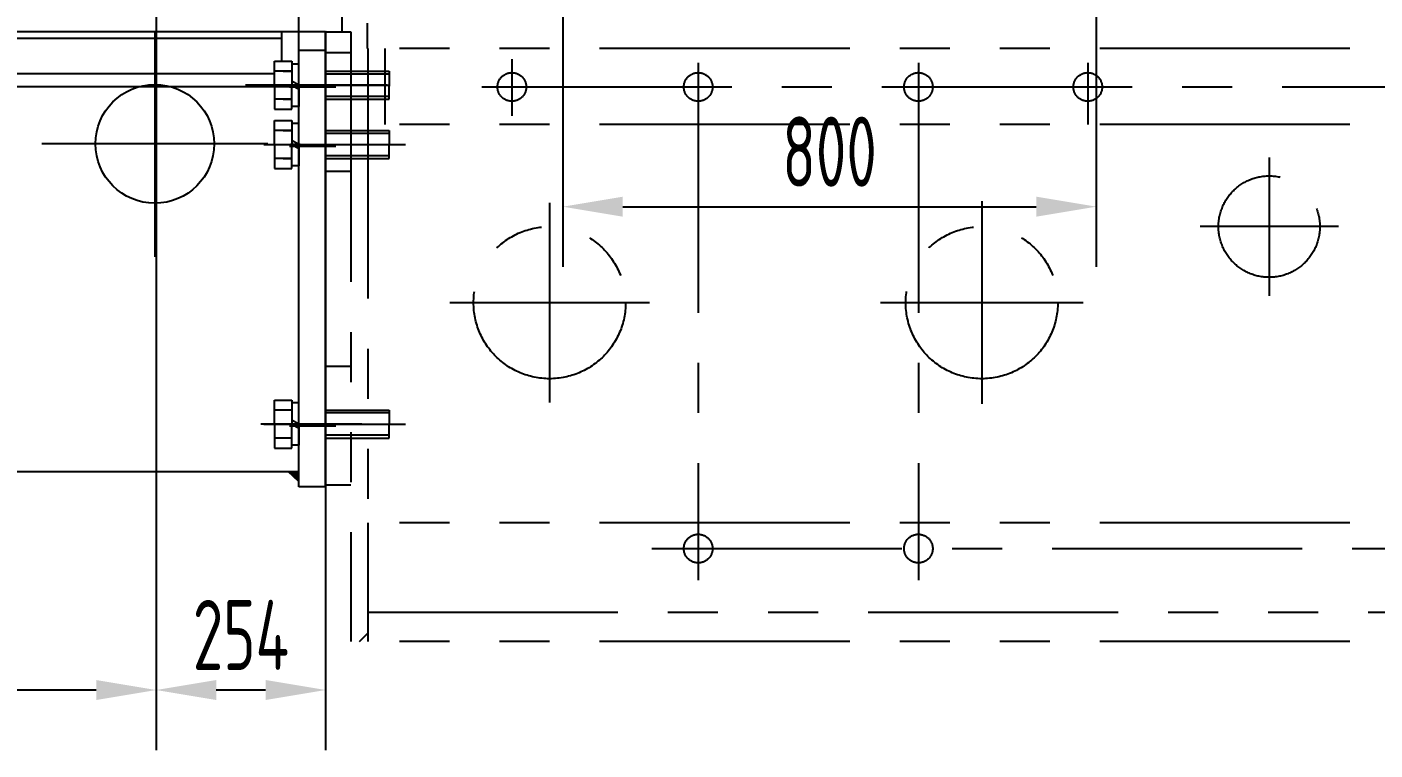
# Model space of a CAD drawing. Header units: millimetres. Extents: x 0 to 12600, y -338 to 8910.
# Drawn here: x 8656 to 10677, y 2950 to 4034 of the extents above; entities that cross this region are included whole.
import ezdxf

# ---------------------------------------------------------------- set-up
doc = ezdxf.new("R2010")
doc.units = ezdxf.units.MM
doc.header["$LTSCALE"] = 300
doc.linetypes.add('G', pattern=[2, 1.25, -0.25, 0.25, -0.25])
doc.linetypes.add('K', pattern=[2.5, 1.25, -0.25, 0.25, -0.25, 0.25, -0.25])
for name, color, linetype in [('01', 7, 'Continuous'), ('02', 1, 'Continuous'), ('05', 142, 'G'), ('07', 6, 'K'), ('08', 1, 'Continuous')]:
    doc.layers.add(name, color=color, linetype=linetype)
doc.styles.get("Standard").update_dxf_attribs({"font": 'isocp', "width": 0.707, "bigfont": 'intecad.shx'})
doc.dimstyles.new('INTE', dxfattribs={"dimscale": 30, "dimtxt": 3.5, "dimasz": 3, "dimexe": 3, "dimexo": 0, "dimgap": 1, "dimtad": 1, "dimdec": 1, "dimdsep": 46, "dimtxsty": 'Standard', "dimcen": 0, "dimclrd": 1, "dimclre": 1, "dimclrt": 3, "dimaunit": 1, "dimadec": 0, "dimazin": 0, "dimtfac": 1, "dimtdec": 1, "dimtmove": 0, "dimatfit": 0, "dimfxl": 1, "dimarcsym": 0})

# ---------------------------------------------------------------- blocks, each defined once
blk = doc.blocks.new('*D90')
at = {"layer": '08', "color": 1, "lineweight": -2, "ltscale": 2}
for p, q in [((8849.6, 4068.8), (8849.6, 2950.2)), ((9103.6, 3898.9), (9103.6, 2950.2)), ((9013.6, 3040.2), (8939.6, 3040.2))]:
    blk.add_line(p, q, dxfattribs=at)
at = {"layer": '08', "color": 1, "ltscale": 2}
for points in [[(8939.6, 3055.2), (8939.6, 3025.2), (8849.6, 3040.2)], [(9013.6, 3055.2), (9013.6, 3025.2), (9103.6, 3040.2)]]:
    blk.add_solid(points, dxfattribs=at)
at = {"layer": 'Defpoints', "color": 0, "ltscale": 2}
for p in [(8849.6, 4068.8), (9103.6, 3898.9), (8849.6, 3040.2)]:
    blk.add_point(p, dxfattribs=at)
at = {"layer": '08', "color": 3, "ltscale": 2, "insert": (8976.6, 3122.7), "char_height": 105, "attachment_point": 5}
blk.add_mtext('254', dxfattribs=at)
blk = doc.blocks.new('*D96')
at = {"layer": '08', "color": 1, "lineweight": -2, "ltscale": 2}
for p, q in [((7890.6, 4257), (7890.6, 2950.2)), ((8849.6, 4257), (8849.6, 2950.2)), ((8759.6, 3040.2), (7980.6, 3040.2))]:
    blk.add_line(p, q, dxfattribs=at)
at = {"layer": '08', "color": 1, "ltscale": 2}
for points in [[(7980.6, 3055.2), (7980.6, 3025.2), (7890.6, 3040.2)], [(8759.6, 3055.2), (8759.6, 3025.2), (8849.6, 3040.2)]]:
    blk.add_solid(points, dxfattribs=at)
at = {"layer": 'Defpoints', "color": 0, "ltscale": 2}
for p in [(7890.6, 4257), (8849.6, 4257), (7890.6, 3040.2)]:
    blk.add_point(p, dxfattribs=at)
at = {"layer": '08', "color": 3, "ltscale": 2, "insert": (8370.1, 3122.7), "char_height": 105, "attachment_point": 5}
blk.add_mtext('959', dxfattribs=at)
blk = doc.blocks.new('*U99')
at = {"layer": '01'}
for p, q in [((-31.7, 10.5), (-31.7, 0)), ((0, 10.5), (-31.7, 10.5)), ((-31.7, 0), (0, 0)), ((0, 0), (-6.1, 10.5)), ((0, 10.5), (6.1, 0)), ((0, 10.5), (31.7, 10.5)), ((31.7, 0), (0, 0)), ((31.7, 10.5), (31.7, 0))]:
    blk.add_line(p, q, dxfattribs=at)
at = {"layer": '05'}
blk.add_line((0, 12.6), (0, -2.1), dxfattribs=at)
blk = doc.blocks.new('*D128')
at = {"layer": '08', "color": 1, "lineweight": -2, "ltscale": 2}
for p, q in [((9459.3, 4078.5), (9459.3, 3674.8)), ((10259.3, 4078.5), (10259.3, 3674.8)), ((9549.3, 3764.8), (10169.3, 3764.8))]:
    blk.add_line(p, q, dxfattribs=at)
at = {"layer": '08', "color": 1, "ltscale": 2}
for points in [[(9549.3, 3779.8), (9549.3, 3749.8), (9459.3, 3764.8)], [(10169.3, 3779.8), (10169.3, 3749.8), (10259.3, 3764.8)]]:
    blk.add_solid(points, dxfattribs=at)
at = {"layer": 'Defpoints', "color": 0, "ltscale": 2}
for p in [(9459.3, 4078.5), (10259.3, 4078.5), (10259.3, 3764.8)]:
    blk.add_point(p, dxfattribs=at)
at = {"layer": '08', "color": 3, "ltscale": 2, "insert": (9859.3, 3847.3), "char_height": 105, "attachment_point": 5}
blk.add_mtext('800', dxfattribs=at)
blk = doc.blocks.new('*D138')
at = {"layer": '08', "color": 1, "lineweight": -2, "ltscale": 2}
for p, q in [((7220.4, 4117), (7220.4, 4207)), ((9103.6, 4027), (7130.4, 4027)), ((7220.4, 4027), (7220.4, 3944.5)), ((9103.6, 3944.5), (7130.4, 3944.5)), ((7220.4, 3854.5), (7220.4, 3544.9))]:
    blk.add_line(p, q, dxfattribs=at)
at = {"layer": '08', "color": 1, "ltscale": 2}
for points in [[(7205.4, 4117), (7235.4, 4117), (7220.4, 4027)], [(7205.4, 3854.5), (7235.4, 3854.5), (7220.4, 3944.5)]]:
    blk.add_solid(points, dxfattribs=at)
at = {"layer": 'Defpoints', "color": 0, "ltscale": 2}
for p in [(7220.4, 4027), (9103.6, 4027), (9103.6, 3944.5)]:
    blk.add_point(p, dxfattribs=at)
at = {"layer": '08', "color": 3, "ltscale": 2, "insert": (7137.9, 3654.7), "char_height": 105, "attachment_point": 5, "rotation": 90}
blk.add_mtext('82.6', dxfattribs=at)
blk = doc.blocks.new('tewr')
at = {"layer": '05', "color": 142, "linetype": 'G'}
for p, q in [((13436.8, 3475), (13436.8, 2699.6)), ((13767, 3475), (13767, 2699.6)), ((13112.4, 3438.8), (15164, 3438.8)), ((13214, 3265.1), (13214, 2965.8)), ((13064.4, 3115.4), (13363.7, 3115.4)), ((13367.4, 2746.7), (15164, 2746.7))]:
    blk.add_line(p, q, dxfattribs=at)
at = {"layer": '07', "color": 6, "linetype": 'K'}
for p, q in [((12916, 3521.4), (12916, 2607.4)), ((12941.1, 3496.4), (12941.1, 3534.4)), ((15164, 3496.4), (12916, 3496.4)), ((12941.5, 3496.4), (12941.5, 2785.4)), ((12967, 3496.4), (12967, 3382.4)), ((13157.4, 3480.6), (13157.4, 3395.3)), ((14021, 3475), (14021, 3382.4)), ((15164, 3382.4), (12967, 3382.4)), ((14293, 3333.2), (14293, 3125.7)), ((12878, 3312.4), (12916, 3312.4)), ((13862, 3267.4), (13862, 2963.5)), ((14396.8, 3229.4), (14189.3, 3229.4)), ((13710.1, 3115.4), (14014, 3115.4)), ((12878, 3020.4), (12916, 3020.4)), ((12878, 2842.4), (12916, 2842.4)), ((15164, 2785.4), (12941.5, 2785.4)), ((12941.5, 2785.4), (12941.5, 2607.4)), ((12941.5, 2651.4), (15164, 2651.4)), ((15164, 2607.4), (12916, 2607.4))]:
    blk.add_line(p, q, dxfattribs=at)
for centre, radius in [((13157.4, 3438.8), 21.5), ((13436.8, 3438.8), 21.5), ((13767, 3438.8), 21.5), ((14021, 3438.8), 21.5), ((14293, 3229.4), 76), ((13214, 3115.4), 114), ((13862, 3115.4), 114), ((13436.8, 2746.7), 21.5), ((13767, 2746.7), 21.5)]:
    blk.add_circle(centre, radius, dxfattribs=at)

msp = doc.modelspace()

# ---------------------------------------------------------------- hatches: boundary and pattern name
at = {"layer": '01', "linetype": 'Continuous', "ltscale": 2}
msp.add_hatch(color=7, dxfattribs=at).paths.add_polyline_path([(9047.47, 3367.95), (9063.56, 3352.86), (9063.56, 3367.95)])

# ---------------------------------------------------------------- linework, layer by layer
at = {"layer": '01', "ltscale": 2}
for p, q in [((9063.56, 3344.95), (9063.56, 4163.95)), ((9063.56, 3367.95), (9063.56, 4163.95)), ((9128.56, 4026.95), (9128.56, 4163.95)), ((9037.56, 4026.95), (9037.56, 3982.9)), ((9103.56, 4026.95), (9141.56, 4026.95)), ((9103.56, 4026.95), (9103.56, 3817.95)), ((9103.56, 3344.95), (9103.56, 4025.45)), ((9105.06, 4026.95), (9128.56, 4026.95)), ((9027.06, 3946.89), (9027.06, 3982.9)), ((9027.06, 3982.9), (9053.06, 3982.9)), ((9053.06, 3982.9), (9053.06, 3946.89)), ((9103.56, 3998.95), (9063.56, 3998.95)), ((9053.06, 3967.89), (9027.06, 3967.89)), ((9040.06, 3967.89), (9053.06, 3967.89)), ((9103.56, 3967.89), (9199.06, 3967.89)), ((9199.06, 3967.89), (9199.06, 3946.89)), ((9027.06, 3946.89), (9027.06, 3910.88)), ((9053.06, 3910.88), (9053.06, 3946.89)), ((9199.06, 3925.89), (9199.06, 3946.89)), ((9053.06, 3925.89), (9027.06, 3925.89)), ((9040.06, 3925.89), (9053.06, 3925.89)), ((9103.56, 3925.89), (9199.06, 3925.89)), ((9027.06, 3910.88), (9053.06, 3910.88)), ((9027.06, 3857.89), (9027.06, 3893.9)), ((9027.06, 3893.9), (9053.06, 3893.9)), ((9053.06, 3893.9), (9053.06, 3857.89)), ((9053.06, 3878.89), (9027.06, 3878.89)), ((9040.06, 3878.89), (9053.06, 3878.89)), ((9103.56, 3878.89), (9199.06, 3878.89)), ((9199.06, 3878.89), (9199.06, 3857.89)), ((9027.06, 3857.89), (9027.06, 3821.88)), ((9053.06, 3821.88), (9053.06, 3857.89)), ((9199.06, 3836.89), (9199.06, 3857.89)), ((9053.06, 3836.89), (9027.06, 3836.89)), ((9027.06, 3821.88), (9053.06, 3821.88)), ((9040.06, 3836.89), (9053.06, 3836.89)), ((9103.56, 3836.89), (9199.06, 3836.89)), ((9103.56, 3525.95), (9103.56, 3347.95)), ((9027.06, 3438.89), (9027.06, 3474.9)), ((9027.06, 3474.9), (9053.06, 3474.9)), ((9053.06, 3459.89), (9027.06, 3459.89)), ((9053.06, 3474.9), (9053.06, 3438.89)), ((9103.56, 3459.89), (9199.06, 3459.89)), ((9103.56, 3459.89), (9116.56, 3459.89)), ((9199.06, 3459.89), (9199.06, 3438.89)), ((9027.06, 3438.89), (9027.06, 3402.88)), ((9053.06, 3402.88), (9053.06, 3438.89)), ((9199.06, 3417.89), (9199.06, 3438.89)), ((9053.06, 3417.89), (9027.06, 3417.89)), ((9103.56, 3417.89), (9199.06, 3417.89)), ((9103.56, 3417.89), (9116.56, 3417.89)), ((9027.06, 3402.88), (9053.06, 3402.88)), ((9103.56, 3344.95), (9063.56, 3344.95))]:
    msp.add_line(p, q, dxfattribs=at)
at = {"layer": '01', "color": 7, "linetype": 'Continuous', "ltscale": 2}
for p, q in [((9037.56, 4026.95), (7583.56, 4026.95)), ((9037.56, 4016.95), (7583.56, 4016.95)), ((9103.56, 3995.95), (9141.56, 3995.95)), ((9027.06, 3963.95), (7583.56, 3963.95)), ((7583.56, 3367.95), (9063.56, 3367.95)), ((9063.56, 3352.86), (9047.47, 3367.95))]:
    msp.add_line(p, q, dxfattribs=at)
at = {"layer": '01', "ltscale": 2}
msp.add_circle((8847.56, 3858.95), 89, dxfattribs=at)
msp.add_arc((9105.06, 4025.45), 1.5, 90, 180, dxfattribs=at)
at = {"layer": '02', "ltscale": 2}
for p, q in [((9199.06, 3963.69), (9103.56, 3963.69)), ((9199.06, 3930.09), (9103.56, 3930.09)), ((9199.06, 3874.69), (9103.56, 3874.69)), ((9199.06, 3841.09), (9103.56, 3841.09)), ((9199.06, 3455.69), (9103.56, 3455.69)), ((9199.06, 3422.09), (9103.56, 3422.09))]:
    msp.add_line(p, q, dxfattribs=at)
at = {"layer": '05', "ltscale": 2}
for p, q in [((8847.56, 4028.5), (8847.56, 3689.4)), ((9196.12, 3946.89), (8983.51, 3946.89)), ((9049.27, 3946.89), (9200.43, 3946.89)), ((9049.27, 3944.45), (9119.1, 3944.45)), ((9017.1, 3858.95), (8678.01, 3858.95)), ((9010.99, 3857.89), (9223.61, 3857.89)), ((9049.27, 3855.45), (9119.1, 3855.45)), ((9157.84, 3438.89), (9006.69, 3438.89)), ((9157.84, 3438.89), (9006.69, 3438.89)), ((9010.99, 3438.89), (9223.61, 3438.89)), ((9049.27, 3436.45), (9119.1, 3436.45))]:
    msp.add_line(p, q, dxfattribs=at)
at = {"layer": '07', "color": 6, "linetype": 'K', "ltscale": 2}
msp.add_line((9154.56, 3112.95), (9167.06, 3125.45), dxfattribs=at)

# ---------------------------------------------------------------- block references
at = {"layer": '01', "ltscale": 2}
msp.add_blockref('tewr', (-3774.49, 505.52), dxfattribs=at)
at = {"layer": '01', "ltscale": 2, "xscale": -1, "rotation": 270}
for p in [(9053.06, 3946.89), (9053.06, 3857.89), (9053.06, 3438.89)]:
    msp.add_blockref('*U99', p, dxfattribs=at)

# ---------------------------------------------------------------- dimensions: what is measured, and where the dimension line sits
at = {"layer": '08', "ltscale": 2}
for base, p1, p2, picture, middle in [((7890.56, 3040.22), (8849.56, 4256.99), (7890.56, 4256.99), '*D96', (8370.06, 3122.72)), ((8849.56, 3040.22), (9103.56, 3898.86), (8849.56, 4068.78), '*D90', (8976.56, 3122.73)), ((10259.26, 3764.81), (9459.26, 4078.45), (10259.26, 4078.45), '*D128', (9859.26, 3847.31))]:
    dim = msp.add_linear_dim(base=base, p1=p1, p2=p2, dimstyle='INTE', dxfattribs=at)
    dim.commit()
    dim.dimension.update_dxf_attribs({"geometry": picture, "text_midpoint": middle})
dim = msp.add_linear_dim(base=(7220.44, 4026.95), p1=(9103.56, 3944.45), p2=(9103.56, 4026.95), angle=90, text='82.6', dimstyle='INTE', dxfattribs=at)
dim.commit()
dim.dimension.update_dxf_attribs({"geometry": '*D138', "text_midpoint": (7220.44, 3654.66), "dimtype": 160})

doc.saveas('drawing.dxf')
